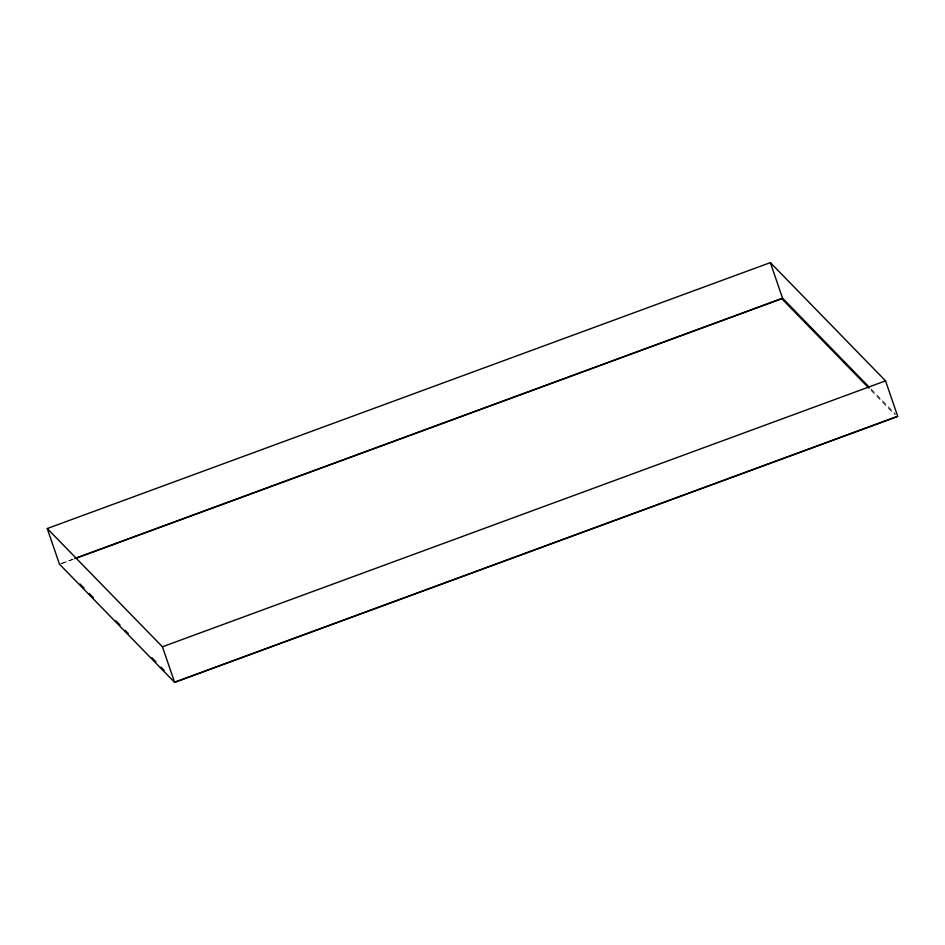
<?xml version="1.0" encoding="UTF-8"?>
<svg xmlns="http://www.w3.org/2000/svg" width="945" height="945" viewBox="0 0 945 945"><rect width="100%" height="100%" fill="white"/><g stroke="black" fill="none" stroke-linecap="round" stroke-linejoin="round"><path stroke-width="0.71" stroke-dasharray="4.72 3.54" d="M60.823 563.633L73.297 559.05M61.921 563.468L73.001 559.393M871.006 389.009L895.695 414.359M871.018 390.32L894.596 414.536"/><path stroke-width="1.42" d="M47.25 528.538L770.364 262.604L885.559 380.859L897.75 416.461L174.636 682.396L59.44 564.141L47.25 528.538L162.434 646.793L174.636 682.396M74.679 558.542L782.566 298.207L868.951 386.907M75.765 558.377L781.798 298.726L868.963 388.206M162.434 646.793L885.559 380.859M175.392 681.888L896.651 416.639M80.03 583.975L84.129 588.192M89.255 593.448L93.354 597.665M115.916 620.818L120.015 625.035M125.142 630.303L128.225 633.457M151.814 657.673L155.913 661.878M161.04 667.146L164.111 670.3M770.364 262.604L782.566 298.207"/></g></svg>
